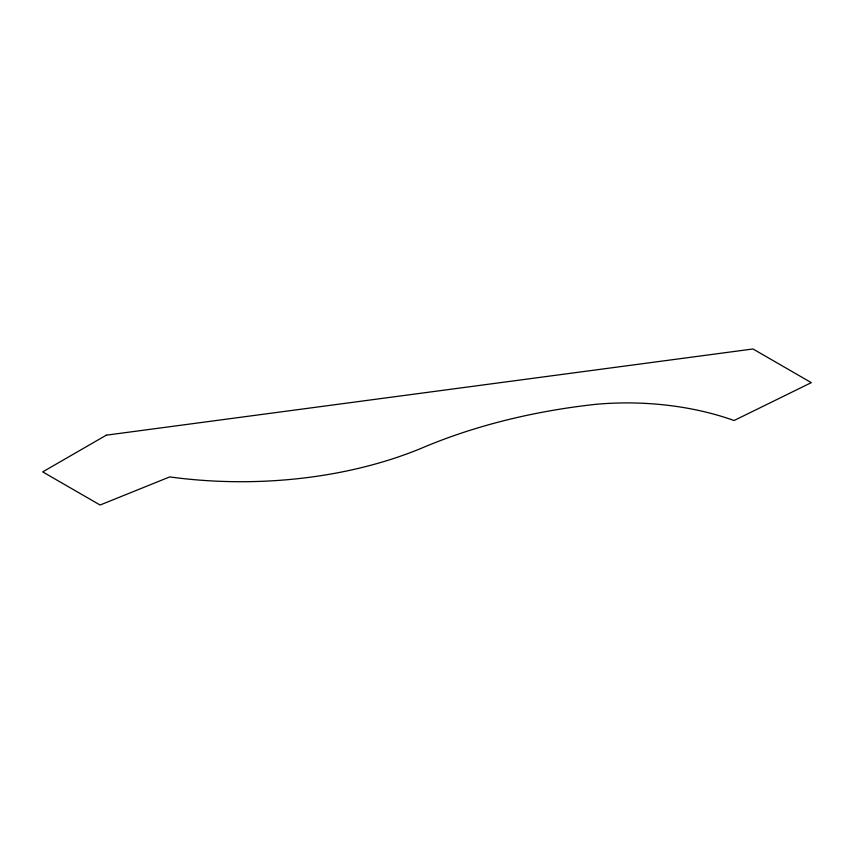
<?xml version="1.0" encoding="UTF-8"?>
<svg xmlns="http://www.w3.org/2000/svg" width="854" height="854" viewBox="0 0 854 854"><rect width="100%" height="100%" fill="white"/><g stroke="black" fill="none" stroke-linecap="round" stroke-linejoin="round"><path stroke-width="1.28" d="M106.291 435.177L42.7 471.888L100.099 505.024L169.7 476.916A309.703 178.806 0 0 0 421.342 448.275A426.445 246.208 0 0 1 596.412 404.252A203.081 117.244 0 0 1 734.066 420.52L811.3 382.645L752.982 348.976L106.291 435.177"/></g></svg>
